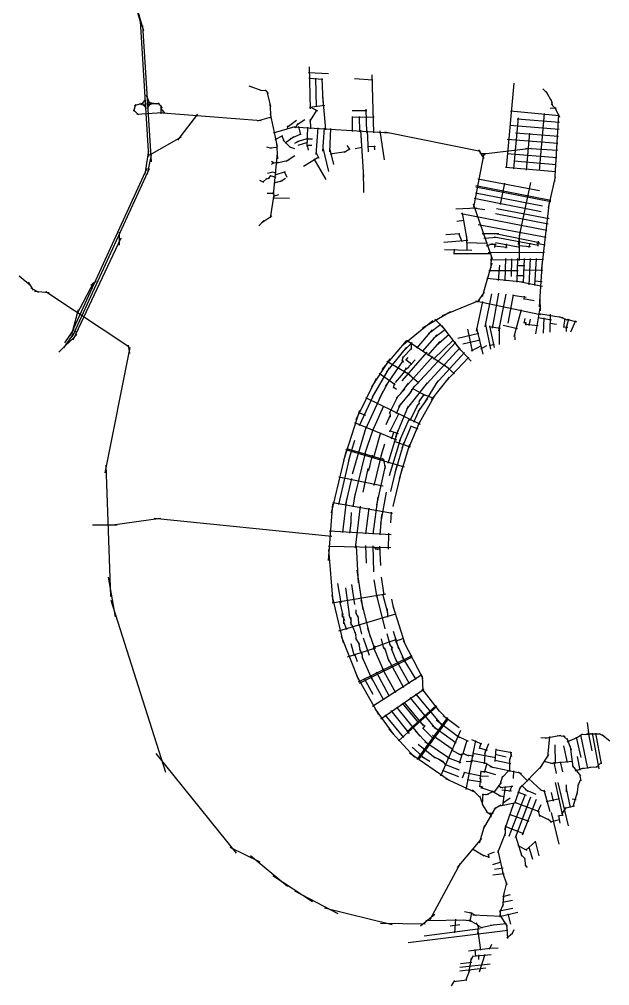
# Model space of a CAD drawing. Header units: inches. Extents: x 723427 to 759408, y 6910722 to 6968430.
# Drawn here: x 732123 to 738151, y 6910722 to 6920595 of the extents above; entities that cross this region are included whole.
import ezdxf

# ---------------------------------------------------------------- set-up
doc = ezdxf.new("R2010")
doc.units = ezdxf.units.IN
doc.header["$MEASUREMENT"] = 0

msp = doc.modelspace()

# ---------------------------------------------------------------- linework, layer by layer
for points in [[(733147.6, 6921286), (733369.1, 6920524.9)], [(733149.2, 6921304.7), (733391.6, 6920477.8)], [(733357.9, 6920575.6), (733441.8, 6919192.8)], [(733379.4, 6920532.7), (733469.6, 6919137.2)], [(735082.1, 6920109.7), (735092.4, 6919680.3)], [(735075, 6920052.5), (735280.5, 6920042.2)], [(735078.4, 6919993.4), (735220.9, 6919982.8)], [(735147.5, 6919993.4), (735154.1, 6919700)], [(735212.5, 6919990.3), (735222, 6919746.9)], [(735544.8, 6919991.8), (735734.3, 6919976)], [(735721, 6920027.3), (735738.5, 6919435.2)], [(734467.6, 6919914.1), (734600.4, 6919867.5)], [(737097.4, 6919075.8), (737176.2, 6919943)], [(733418.4, 6919818.8), (733453.4, 6919739.8)], [(734585.6, 6919870.7), (734644.3, 6919869.1)], [(734633.2, 6919874.4), (734662.9, 6919837.3)], [(734651.7, 6919858.5), (734686.1, 6919702.4)], [(735217.6, 6919815.5), (735249.6, 6919464.8)], [(737470, 6919885.5), (737520.9, 6919832.6)], [(737499.8, 6919859.7), (737562.6, 6919744)], [(733291.5, 6919655.3), (733310.9, 6919727.1)], [(733300.2, 6919712.8), (733391.5, 6919742.2)], [(733346.2, 6919734.6), (733402.2, 6919715.6)], [(733380, 6919733.4), (733411.7, 6919775.1)], [(733386.3, 6919726.7), (733419.2, 6919684.6)], [(733421.3, 6919731.7), (733468.5, 6919723.9)], [(733425.1, 6919738.7), (733460.5, 6919749.5)], [(733430.8, 6919683.4), (733462.9, 6919737)], [(733442.3, 6919749.3), (733528, 6919731.1)], [(733445, 6919720.7), (733486.7, 6919738.2)], [(733474, 6919736.2), (733552.6, 6919735.4)], [(733537.9, 6919741), (733581.2, 6919690.6)], [(733570.1, 6919628.3), (733572.4, 6919715.2)], [(734680.9, 6919736.3), (734691.1, 6919584.2)], [(735085.6, 6919704.1), (735168.7, 6919658.4)], [(735086.6, 6919696.6), (735242.1, 6919718.8)], [(737549.4, 6919779.7), (737565.9, 6919708.3)], [(737553.4, 6919731.4), (737605.6, 6919674.5)], [(737587.1, 6919701.6), (737639.3, 6919593.8)], [(733287.9, 6919669.2), (733339.1, 6919618.8)], [(733322, 6919626.3), (733585.9, 6919643)], [(733545.1, 6919643.8), (734592, 6919561.6)], [(733566.5, 6919685), (733610.1, 6919631.1)], [(733740.2, 6919360.8), (733945.7, 6919624.3)], [(734554.9, 6919557.9), (734697.8, 6919599.2)], [(734684, 6919627.8), (734755, 6919294.5)], [(735089, 6919552), (735165.7, 6919669.4)], [(735517.8, 6919594.4), (735745.4, 6919599.2)], [(735522.1, 6919664.3), (735672.9, 6919664.3)], [(735524.2, 6919448.4), (735526.3, 6919603.4)], [(735593.5, 6919602.4), (735595.1, 6919444.2)], [(735659.6, 6919675.4), (735667, 6919439.9)], [(737139.3, 6919658.9), (737636.9, 6919613.7)], [(737433, 6919048.7), (737485.4, 6919633.9)], [(737542.8, 6919688.4), (737605.6, 6919691.7)], [(737590.2, 6918933), (737631.8, 6919622.9)], [(734718.4, 6919434.2), (734941, 6919499.7)], [(734858.1, 6919492.4), (734953.4, 6919564.5)], [(734860.4, 6919471.6), (734865.1, 6919507.3)], [(734943.4, 6919487.5), (734971.2, 6919532.4)], [(734959.3, 6919520.2), (735038.7, 6919572.8)], [(734972.6, 6919500.4), (734992.8, 6919415.7)], [(735092.6, 6919575.1), (735095.2, 6919475.6)], [(737131.3, 6919513.7), (737636.9, 6919472.4)], [(737171, 6919066.1), (737218.7, 6919588.4)], [(737207.5, 6919578), (737637.7, 6919543)], [(734733.9, 6919366.5), (734815.2, 6919407.4)], [(734802.9, 6919405.9), (734826.8, 6919346)], [(734891.7, 6919377.1), (735000.2, 6919425.2)], [(734912, 6919494.9), (735903, 6919436.6)], [(735060.9, 6919296.7), (735067.9, 6919491.4)], [(735154.8, 6919212.4), (735173.3, 6919487)], [(735223.1, 6919247.3), (735239.5, 6919482.8)], [(735294.5, 6919242.5), (735304.6, 6919480.7)], [(735607.3, 6919463.7), (735636.9, 6918981.7)], [(735673.4, 6919456.3), (735686.6, 6919240.4)], [(735803, 6919455.3), (735848, 6919159.5)], [(735855, 6919443.7), (736832, 6919248.1)], [(737190.8, 6919435.1), (737628.2, 6919399.4)], [(737302.4, 6919052.7), (737335.5, 6919431.7)], [(733457, 6919208.6), (733779.8, 6919394.9)], [(734750, 6919332.2), (734759.3, 6919168.8)], [(734817.3, 6919360), (734893.3, 6919283.8)], [(734836.7, 6919332.6), (734926.1, 6919396.7)], [(734934.5, 6919330), (734991.7, 6919357)], [(734961.5, 6919346.4), (735076.9, 6919379.2)], [(734968.6, 6919308.8), (735069.6, 6919339.9)], [(735048.8, 6919374.4), (735117.1, 6919372.3)], [(735055.2, 6919309.4), (735108.1, 6919308.8)], [(735058.8, 6919321.7), (735071.6, 6919259.1)], [(735468.1, 6919305.5), (735497.7, 6919265.8)], [(735677.6, 6919298.6), (735758.6, 6919293.9)], [(735744.8, 6919302.3), (735749.1, 6919260.5)], [(737105.9, 6919370.8), (737621.9, 6919328.7)], [(733409.4, 6919014.2), (733445.4, 6919255.5)], [(733432.7, 6919012.1), (733471.8, 6919209)], [(734645.8, 6919290.8), (734697.7, 6919277.9)], [(734676.6, 6919280.3), (734759.6, 6919286.9)], [(734718.6, 6918806), (734759.9, 6919225.7)], [(734849.3, 6919146.4), (734934.6, 6919204.3)], [(734881.4, 6919292), (734932, 6919275.7)], [(735149.5, 6919238.3), (735182.3, 6919176.4)], [(735221, 6919280.1), (735281.3, 6919040.9)], [(735290.3, 6919279.1), (735331, 6919111.3)], [(735298.2, 6919220.8), (735455.4, 6919243.6)], [(735440, 6919237.8), (735498.2, 6919271.6)], [(735552.7, 6919275.4), (735624.7, 6919287)], [(736763.5, 6918674.3), (736870.2, 6919223.1)], [(736813.4, 6919262), (736866.7, 6919173.3)], [(736825, 6919227.6), (736901.3, 6919222.2)], [(736839.9, 6919210), (736880.3, 6919215)], [(736863.9, 6919220.1), (737350.4, 6919279.5)], [(737104.6, 6919225.3), (737613.3, 6919181.7)], [(737291.7, 6919277.9), (737618.7, 6919257.3)], [(734696.5, 6919112.6), (734721.5, 6919135.3)], [(734697.7, 6919147.2), (734726.2, 6919126.1)], [(734707.2, 6919129.3), (734764.3, 6919134.9)], [(734742.9, 6919123.8), (734873.1, 6919156.3)], [(735025.2, 6919093.8), (735182.9, 6919190.2)], [(735129.4, 6919167.9), (735251.1, 6918959.4)], [(737171.6, 6919147.6), (737606, 6919110.6)], [(732646, 6917364.4), (733427.4, 6919073.5)], [(732667.2, 6917352.8), (733451.5, 6919069.9)], [(734656.4, 6919022.5), (734712.3, 6919037.6)], [(734697.3, 6919036.4), (734746.9, 6919030.9)], [(734733.8, 6919004.7), (734842.5, 6919041.6)], [(734828.6, 6919041.2), (734855.6, 6918982.1)], [(735633.7, 6919056.3), (735639, 6918825)], [(737087.4, 6919085.1), (737602.7, 6919040.8)], [(734576.6, 6918952.3), (734616.3, 6918929.7)], [(734608, 6918929.7), (734652.4, 6918972.9)], [(734638.9, 6918966.6), (734678.2, 6918973.3)], [(734665.5, 6918966.6), (734692.5, 6918999.9)], [(734685, 6918998.7), (734740.9, 6918980.9)], [(734725.8, 6918923.7), (734812, 6918948.3)], [(734786.2, 6918936.8), (734841.3, 6918971.4)], [(736805.1, 6918966), (737433.7, 6918844.5)], [(737037, 6918704.5), (737082, 6918921.4)], [(737231.2, 6918381.7), (737344.5, 6918927.8)], [(737526.9, 6918670.4), (737599.2, 6918985.2)], [(734653.5, 6918820.1), (734726.5, 6918818.5)], [(734716.5, 6918833.3), (734725.7, 6918783.6)], [(734717.8, 6918789.1), (734771.5, 6918804.7)], [(736782.3, 6918821.8), (737464.2, 6918690.2)], [(736784.4, 6918896.9), (737551.2, 6918747.7)], [(736785.2, 6918883.4), (737550.4, 6918731.8)], [(734689.1, 6918566.2), (734724.9, 6918801)], [(734713, 6918772.6), (734881.6, 6918766.6)], [(736757.1, 6918708.2), (736950.8, 6918147.3)], [(736767, 6918766.7), (737452, 6918631)], [(737457.5, 6918049.9), (737535.5, 6918725.3)], [(736581.4, 6918656.9), (736793.1, 6918668.5)], [(736634.3, 6918611.9), (737509.9, 6918441.3)], [(736643.9, 6918617.2), (736693.1, 6918343.6)], [(736751.8, 6918670.1), (736875.6, 6918653.2)], [(736983.7, 6918612), (737522.6, 6918504)], [(736997.2, 6918663.6), (737534.5, 6918560.4)], [(734569.4, 6918484.9), (734619.7, 6918538.4)], [(734597.9, 6918519.9), (734700.4, 6918586.1)], [(736592, 6918532), (736665, 6918542)], [(733144.5, 6918287.6), (733144.5, 6918421.3)], [(736806.7, 6918500), (737502.8, 6918369.9)], [(737219.6, 6918295.4), (737241.8, 6918438.8)], [(732671.4, 6917319.5), (733163.1, 6918361.7)], [(736458.7, 6918318.2), (736703.1, 6918338.3)], [(736477.2, 6918396), (736620.6, 6918406)], [(736608.4, 6918409.2), (736640.2, 6918325.6)], [(736685.7, 6918313.4), (736902.6, 6918308.7)], [(736689.9, 6918380.6), (736691, 6918231.9)], [(736849.2, 6918405.5), (737019.6, 6918405)], [(736865.6, 6918357.9), (737004.8, 6918369.5)], [(736972.5, 6918371.6), (737426, 6918286.4)], [(736984.1, 6918314.5), (737235.5, 6918266.9)], [(736985.2, 6918408.1), (737433.4, 6918315.5)], [(737225.4, 6918351), (737226.5, 6918131.4)], [(737419.6, 6918278.5), (737425.5, 6918327.7)], [(736466.1, 6918244.6), (736742.3, 6918237.8)], [(736561.9, 6918196.5), (736565, 6918246.8)], [(736894.7, 6918281.1), (736959.3, 6918305.5)], [(736911.4, 6918211.1), (737486.9, 6918217.5)], [(736927, 6918298.6), (736990.5, 6918296.5)], [(736973, 6918281.1), (737104.2, 6918266.9)], [(736977.8, 6918262.1), (736981.5, 6918302.3)], [(737095.8, 6918257.3), (737101.6, 6918300.2)], [(737219.6, 6918284.9), (737342.4, 6918273.7)], [(737330.7, 6918262.1), (737340.8, 6918308.7)], [(737406.9, 6918307.1), (737492.1, 6918291.7)], [(736558.7, 6918203.9), (736939.7, 6918202.8)], [(736931.3, 6918137.3), (737475.8, 6918143.7)], [(736942.3, 6918055.7), (736945.5, 6918182.7)], [(737082.8, 6917921.7), (737090.3, 6918149.8)], [(737149, 6917966.7), (737152.7, 6918146.1)], [(737207.2, 6917909.6), (737214.1, 6918152.5)], [(737271.2, 6917901.1), (737280.8, 6918152.5)], [(737327.8, 6917883.1), (737342.7, 6918149.8)], [(737386.6, 6917875.7), (737404, 6918152.5)], [(737436.3, 6917658.3), (737464.1, 6918124.7)], [(736852.4, 6917763.7), (736950.8, 6918105.6)], [(736917, 6918029.4), (737217.8, 6918028.6)], [(737017.2, 6917927.6), (737029.4, 6918082.6)], [(737206.1, 6918081), (737286, 6918080)], [(737267.8, 6918036.5), (737470.2, 6918031.7)], [(732122.7, 6917975.5), (732241.1, 6917877)], [(732851.7, 6917878.3), (732906.6, 6917918)], [(736897.2, 6917949.2), (737259.9, 6917911.9)], [(737201.4, 6917978.4), (737279.2, 6917977.3)], [(737225.8, 6917916.6), (737463.9, 6917869.8)], [(737382.4, 6917921.7), (737462.8, 6917914.9)], [(732214, 6917910.7), (732262.3, 6917827.4)], [(732238.5, 6917851.8), (732317.9, 6917805.5)], [(732277.5, 6917818.8), (732428.3, 6917804.9)], [(732709.4, 6917580), (732882.1, 6917910.7)], [(732391.9, 6917815.4), (733242.3, 6917253.4)], [(736442.8, 6917568), (736825.9, 6917724.6)], [(736801.6, 6917704.5), (736873.5, 6917808.2)], [(736880.2, 6917452.4), (736949.5, 6917791.6)], [(736953.7, 6917439.1), (737020.9, 6917796.9)], [(737020.9, 6917412.2), (737094.5, 6917788.4)], [(737113.5, 6917491), (737167.5, 6917781)], [(737159.6, 6917775.2), (737297.2, 6917757.7)], [(737272.3, 6917740.8), (737379.7, 6917722.2)], [(737278.1, 6917732.8), (737282.3, 6917765.1)], [(737438.4, 6917745), (737440.6, 6917614.8)], [(732657.8, 6917377.6), (732728.6, 6917631.6)], [(736779.7, 6917717.4), (737446.4, 6917578.5)], [(736791.3, 6917410), (736855.8, 6917711.1)], [(737177, 6917354.5), (737250.6, 6917629.1)], [(737397.7, 6917381.5), (737442.1, 6917648.2)], [(736239.6, 6917444.1), (736526.4, 6917610.3)], [(736364.3, 6917529.8), (736478.1, 6917416)], [(737279.7, 6917489.4), (737287.6, 6917539.7)], [(737328.4, 6917468.2), (737341.6, 6917530.7)], [(737419.9, 6917547.1), (737556.4, 6917523.3)], [(737425.8, 6917589.6), (737675, 6917546.7)], [(737475, 6917389.9), (737482.9, 6917546)], [(737544.8, 6917397.3), (737548, 6917583.6)], [(737636.1, 6917557.1), (737713.1, 6917524.5)], [(737682.4, 6917446), (737698.3, 6917539.2)], [(737685.4, 6917531.7), (737756, 6917522.1)], [(737708.3, 6917433.8), (737735.3, 6917534.4)], [(737714.1, 6917531.7), (737812, 6917504.2)], [(732585.7, 6917288.8), (732681.5, 6917428.5)], [(736031.1, 6917262.1), (736346.5, 6917519.3)], [(736302.1, 6917386.3), (736428.4, 6917481.5)], [(736354.4, 6917341.3), (736474.1, 6917429.9)], [(736435.1, 6917465), (736629.5, 6917213)], [(736700.3, 6917428), (736748.4, 6917204.2)], [(736791.8, 6917439.1), (736855.3, 6917174.6)], [(736881.8, 6917477.8), (736934.1, 6917225.4)], [(736919.9, 6917455), (737037.3, 6917440.2)], [(736925.7, 6917463), (736970.1, 6917243.3)], [(737024.6, 6917271.9), (737024.6, 6917456.6)], [(737064.3, 6917471.4), (737210.9, 6917434.4)], [(737277.6, 6917499.5), (737299.3, 6917491.5)], [(737287.1, 6917480.4), (737419.4, 6917466.7)], [(737292.4, 6917501.1), (737294, 6917471.4)], [(737539, 6917492.1), (737609.9, 6917480.4)], [(737677.1, 6917454.5), (737723.7, 6917450.8)], [(737709.9, 6917405.3), (737714.1, 6917467.7)], [(737754.9, 6917401.6), (737806.7, 6917519)], [(732524.8, 6917195.1), (732709.5, 6917373.4)], [(732576.7, 6917238), (732701.1, 6917410.5)], [(736182.4, 6917235.5), (736340.5, 6917420.7)], [(736239.3, 6917199.7), (736388.1, 6917372.4)], [(736374.9, 6917260.6), (736513.8, 6917379.7)], [(736601.3, 6917336.5), (736814.6, 6917387.3)], [(737180.2, 6917383), (737183.9, 6917321.7)], [(732997.8, 6915961.2), (733255, 6917242.3)], [(733233.3, 6917267.4), (733247.1, 6917181.2)], [(735826.8, 6917016.6), (736076.6, 6917308.7)], [(735875.1, 6916994.5), (736079.9, 6917244.8)], [(736034.9, 6917133.1), (736132.3, 6917237.4)], [(736042.3, 6917202.4), (736135.5, 6917291.9)], [(736075.6, 6917316.6), (736507.4, 6917031.6)], [(736124.9, 6917291.3), (736125.4, 6917223.1)], [(736127.9, 6916807.7), (736578.6, 6917295.6)], [(736248.5, 6916833.3), (736620.9, 6917240.1)], [(736295.5, 6917158.7), (736419.2, 6917303.6)], [(736351.1, 6917121), (736558.1, 6917320.8)], [(736597.1, 6917250.7), (736738, 6917103.8)], [(736651.6, 6917279.9), (736829.9, 6917319)], [(736741, 6917206.3), (736842.6, 6917260.8)], [(736835.7, 6917228), (736898.2, 6917261.3)], [(736923.6, 6917260.8), (736974.9, 6917276.7)], [(735721, 6916838.8), (735910.4, 6917127.7)], [(736032.3, 6917106.7), (736047.1, 6917154.3)], [(736033.6, 6916902.1), (736288.9, 6917193.1)], [(736062, 6916834.6), (736346.4, 6917149.5)], [(736069.8, 6917112.5), (736094.7, 6917140.5)], [(736371.9, 6916868), (736667.9, 6917189.2)], [(736474.1, 6916890.8), (736711.5, 6917144.2)], [(735729.1, 6916733.6), (735902.6, 6917035.2)], [(735862.4, 6916842.1), (736042.8, 6917106.7)], [(735876.4, 6917102.2), (736112.9, 6916962.5)], [(736032.3, 6917117.3), (736044.4, 6917091.9)], [(736051.3, 6916994), (736077.8, 6917033.1)], [(736062.4, 6917016.2), (736100, 6917040)], [(736070.9, 6917119.9), (736132.3, 6917070.2)], [(736083.6, 6917025.7), (736166.1, 6917117.3)], [(736469.3, 6917061), (736566.7, 6916974.2)], [(735798.9, 6916978.1), (735961.9, 6916863.8)], [(735963.4, 6916884.9), (736067.9, 6917004.6)], [(736079.6, 6916986.4), (736201.8, 6916880)], [(736333.1, 6916705.6), (736514.4, 6916939.7)], [(735563, 6916505.4), (735768.6, 6916927.7)], [(735800, 6916720.4), (735889.4, 6916886)], [(735941.2, 6916840), (735973.5, 6916817.7)], [(735942.8, 6916826.2), (735954.5, 6916878.1)], [(736022.7, 6916773.8), (736096.8, 6916877)], [(736079.9, 6916613), (736290.5, 6916882.3)], [(736096.8, 6916752.1), (736161.9, 6916851.1)], [(736263.4, 6916678.6), (736399.4, 6916902.4)], [(735597.3, 6916444.7), (735757.1, 6916788.1)], [(735656.1, 6916404), (735838.1, 6916797.1)], [(735901.6, 6916571.2), (735990.5, 6916747.4)], [(735971.4, 6916723.6), (736058.7, 6916817.7)], [(735998.9, 6916636.2), (736125.9, 6916791.3)], [(736135.9, 6916825.1), (736262.3, 6916755.3)], [(736194.2, 6916446.9), (736368.2, 6916758.5)], [(736205.7, 6916690.2), (736260.2, 6916766.4)], [(736235.4, 6916767.5), (736353.4, 6916723)], [(735656.5, 6916730.8), (736214.5, 6916458.5)], [(735729.1, 6916388.6), (735846.5, 6916647.4)], [(735966.6, 6916332), (736097.9, 6916644.7)], [(735974.6, 6916567.4), (736019, 6916669.6)], [(736112.6, 6916494.9), (736196.2, 6916664.3)], [(736180.3, 6916639.9), (736213.1, 6916675.4)], [(736194.1, 6916584.4), (736289.3, 6916717.7)], [(736203.6, 6916657.9), (736213.1, 6916708.2)], [(735435.2, 6916091.8), (735600.3, 6916602.2)], [(735586.2, 6916578), (735659.2, 6916549.5)], [(735870.3, 6916456.3), (735914.3, 6916552.6)], [(735904.7, 6916588.6), (735910.6, 6916531.5)], [(735904.7, 6916379.1), (736001, 6916571.2)], [(736152.8, 6916478), (736211, 6916614)], [(735526.5, 6915952.1), (735669.4, 6916437.3)], [(735546.2, 6916474.4), (735974.8, 6916298.2)], [(736005.7, 6916286.5), (736107.8, 6916518.2)], [(736033.7, 6916216.1), (736127.9, 6916444.7)], [(736093, 6916200.2), (736214.7, 6916489.9)], [(736117.9, 6916441.5), (736193, 6916410.3)], [(735650.8, 6916150.5), (735738.2, 6916413)], [(735743.4, 6916121.4), (735814.4, 6916373.8)], [(735890.4, 6916060.9), (735989.9, 6916396.3)], [(735898.9, 6916393.4), (735990.5, 6916361.6)], [(735922.7, 6916310.3), (735950.2, 6916384.4)], [(735487.3, 6916091.8), (735548.7, 6916295)], [(735817.6, 6916133.6), (735856, 6916258.6)], [(735901.9, 6915935), (736021, 6916327.2)], [(735946.2, 6916285.5), (736115.3, 6916226.7)], [(735962, 6915962.7), (736053.3, 6916276.3)], [(736005.7, 6915901.9), (736111.5, 6916255.8)], [(735311.2, 6915554.4), (735458.9, 6916179.1)], [(735386.3, 6915638.8), (735507.4, 6916165.3)], [(735453.3, 6916199), (736051, 6916023.5)], [(735464.4, 6916210.9), (735845.4, 6916098.9)], [(735545.5, 6915704), (735658.2, 6916161.2)], [(735691.6, 6915984.2), (735728.1, 6916141.3)], [(735746.8, 6915832.6), (735834.8, 6916197.8)], [(735828.8, 6916110.1), (735850.2, 6916072)], [(735842.8, 6916093.2), (735860, 6916005.9)], [(733005.8, 6916038.6), (733055, 6914696.9)], [(735634.4, 6915763.5), (735686, 6916004)], [(735673.3, 6915964.3), (735706.6, 6916027)], [(735773.3, 6915632.9), (735860.6, 6916031.7)], [(735917.7, 6915771.6), (735979.2, 6916028.9)], [(735939.6, 6915616.1), (736031.5, 6916002.4)], [(735385.1, 6915920.4), (735836.8, 6915827.3)], [(735457.1, 6915642.8), (735516.7, 6915902.1)], [(735532.8, 6915615.1), (735556.6, 6915754.8)], [(735813.7, 6915444.4), (735873.2, 6915762.5)], [(735324.7, 6915660), (735932.8, 6915548.9)], [(735426.7, 6915351.1), (735466.4, 6915696.4)], [(735737.6, 6915333.9), (735787.9, 6915715.6)], [(735280.1, 6915066.7), (735325.5, 6915643.3)], [(735508.1, 6915410.6), (735514.7, 6915556.1)], [(735554.6, 6915194.8), (735605.5, 6915621.4)], [(735662.2, 6915336.5), (735694.6, 6915600.5)], [(735915.1, 6915449.4), (735921.7, 6915560.6)], [(733049.1, 6915426.1), (733565, 6915498.8)], [(733498.3, 6915499.7), (735315.2, 6915314.9)], [(735496.2, 6915343.8), (735512.7, 6915451.6)], [(735807.7, 6915328.6), (735826.2, 6915534.3)], [(732870.5, 6915431.4), (733123.2, 6915431.4)], [(735287.4, 6915369.5), (735919.3, 6915330.6)], [(735892.2, 6915183.1), (735897.7, 6915344.2)], [(735281.1, 6915213.1), (735916.9, 6915198.8)], [(735281.1, 6915177.9), (735325.6, 6914638.5)], [(735562.4, 6915215), (735581.4, 6914836.1)], [(735657.1, 6915217.9), (735665, 6915038)], [(735724.7, 6915207.1), (735782.4, 6915176.9)], [(735731.9, 6915215.9), (735739.8, 6914950)], [(735754.9, 6915184.9), (735811.5, 6915185.4)], [(735801.3, 6915213.3), (735811.2, 6915013.5)], [(735567.7, 6914965.3), (735629.2, 6914561.6)], [(733029.8, 6914896.6), (733101.3, 6914491.8)], [(735743.4, 6914868.1), (735773.2, 6914686.9)], [(735817.5, 6914896.5), (735844.6, 6914713.3)], [(735372.5, 6914830.2), (735404.9, 6914633.7)], [(735451.9, 6914787.9), (735494.2, 6914488.9)], [(735515.4, 6914822.2), (735545.8, 6914617.2)], [(733057.7, 6914660.6), (733616.7, 6912904.5)], [(735312.9, 6914710.1), (735429.3, 6914223.9)], [(735316.8, 6914632.1), (735864.5, 6914725)], [(735609.3, 6914658.9), (735705.2, 6914283.8)], [(735765.9, 6914723.9), (735855.2, 6914366.7)], [(735832.7, 6914724.6), (735883.6, 6914536)], [(735922.6, 6914672), (735943.2, 6914570.8)], [(735392.4, 6914650.3), (735426.1, 6914507.4)], [(735562.4, 6914519.3), (735563, 6914561.6)], [(735877.7, 6914571.8), (735883.6, 6914486.4)], [(735935.2, 6914602.5), (736058.2, 6914213.6)], [(735385.1, 6914348.7), (735968.5, 6914519.4)], [(735414.8, 6914514.7), (735444.6, 6914452.5)], [(735422.8, 6914486.9), (735423.4, 6914535.2)], [(735435.4, 6914418.8), (735436, 6914494.8)], [(735488.3, 6914512.7), (735512.7, 6914447.2)], [(735506.8, 6914482.3), (735509.4, 6914403.5)], [(735557.1, 6914534.5), (735585.5, 6914478.3)], [(735579.6, 6914500.1), (735588.8, 6914398.9)], [(735432.7, 6914441.9), (735462.5, 6914361.2)], [(735499.5, 6914437.9), (735535.2, 6914371.1)], [(735522, 6914400.2), (735559, 6914305.6)], [(735591.5, 6914416.8), (735617.3, 6914312.9)], [(735678.1, 6914374.4), (735747.6, 6914174.7)], [(735409.5, 6914291.7), (735587.5, 6913844.9)], [(735551.8, 6914334.1), (735561.7, 6914252.7)], [(735556.4, 6914271.9), (735594.8, 6914203.1)], [(735633.8, 6914275.9), (735696, 6914097.3)], [(735816.2, 6914264), (735842.6, 6914165.4)], [(735874.4, 6914318.9), (735910.1, 6914196.5)], [(735939.2, 6914343.3), (735995.4, 6914165.4)], [(735963.7, 6914243.2), (736047.8, 6914271.7)], [(735475.6, 6914082), (735763.7, 6914174.9)], [(735507.5, 6914217.7), (735541.8, 6914092)], [(735584.8, 6914226.3), (735602.7, 6914137.6)], [(735735.9, 6914158.2), (735755, 6914193.1)], [(735739, 6914174), (735854.1, 6913911.4)], [(735739.9, 6914178.1), (735978, 6914261.4)], [(735834, 6914186.6), (735859.2, 6914153.5)], [(735851.2, 6914174), (735895.6, 6914037.7)], [(735900.8, 6914211.7), (735933.9, 6914169.4)], [(735921.4, 6914166.1), (735975.6, 6914033.8)], [(735924, 6914189.9), (735927.3, 6914145.6)], [(735967, 6914237.5), (736061.6, 6914023.2)], [(736043.7, 6914250), (736242.1, 6913861)], [(735546.4, 6914111.4), (735572.6, 6914034.4)], [(735587.5, 6913826.4), (736134.4, 6914093.9)], [(735594.8, 6914162.8), (735623.2, 6914099.9)], [(735595.4, 6913813.7), (736139.1, 6914082)], [(735619.2, 6914118.5), (735628.5, 6914056.3)], [(735620.6, 6914083.4), (735727.1, 6913847.3)], [(735881.4, 6914070.1), (736045.7, 6913768.4)], [(735958.4, 6914070.9), (736103.6, 6913808.1)], [(736029.8, 6914084.4), (736170.3, 6913848.6)], [(735565.8, 6913890.4), (735790.8, 6913492.3)], [(735698, 6913905.5), (735841.7, 6913643.8)], [(735728, 6913578.8), (736234.4, 6913901.8)], [(735767.1, 6913927.2), (735898, 6913679.5)], [(735828.2, 6913962.1), (735963.1, 6913716.9)], [(736235.5, 6913888.1), (736244.1, 6913732)], [(735642.5, 6913860.5), (735732.9, 6913698.6)], [(735815.4, 6913449.1), (736254.1, 6913752.8)], [(736170, 6913701.9), (736430.7, 6913391.7)], [(736233.5, 6913755.2), (736411.5, 6913527.6)], [(735994.3, 6913223.6), (736386.9, 6913572.9)], [(736031.8, 6913606.7), (736195.2, 6913410.9)], [(736050.3, 6913619.3), (736248.1, 6913379.8)], [(736080.5, 6913315.7), (736380.1, 6913582.9)], [(736111.8, 6913665.9), (736373.8, 6913346.7)], [(735755.7, 6913547.8), (735942.1, 6913289.5)], [(735854.6, 6913488.9), (736045.1, 6913256.3)], [(735915.7, 6913531.8), (736103, 6913299.2)], [(735974.4, 6913568.3), (736212.6, 6913271.4)], [(736383, 6913559.4), (736486.2, 6913450.3)], [(736451.8, 6913482), (736613.9, 6913358.3)], [(736185.3, 6913034.2), (736498.6, 6913461.2)], [(736198, 6913027.9), (736506.5, 6913449.1)], [(736224.9, 6913402.3), (736266.6, 6913372.5)], [(736246.1, 6913348.7), (736264.6, 6913381.1)], [(736337.4, 6913381.1), (736583.3, 6913202.4)], [(736381, 6913437.4), (736617.2, 6913257.4)], [(737922.6, 6913412.2), (737937.9, 6913277.8)], [(735897.2, 6913341.5), (736159.1, 6913058.1)], [(736168.9, 6913320.6), (736292.7, 6913194.4)], [(736241.5, 6913356.7), (736348.6, 6913248.2)], [(736341.4, 6913279.9), (736551.7, 6913135.1)], [(736428.7, 6912865.9), (736632.5, 6913333.7)], [(736587.4, 6913277.3), (736705.2, 6913220.4)], [(737493.9, 6913251.4), (737651.6, 6913281.5)], [(737614.1, 6913278.9), (737696.6, 6913269.4)], [(737674.4, 6913277.8), (737727.3, 6913226.5)], [(737813.6, 6913252.4), (737872.8, 6913294.2)], [(737852.2, 6913286.3), (737924.2, 6912940.2)], [(737860.1, 6913289.5), (737923.6, 6913290.5)], [(737903, 6913287.4), (737950.6, 6913298.5)], [(737916.2, 6913294.8), (738058, 6913293.7)], [(737932.6, 6913310.1), (737970.2, 6913120.7)], [(737972.8, 6913301.1), (738041.6, 6912938.1)], [(738007.2, 6913301.6), (738063.9, 6912988.4)], [(738039, 6913297.4), (738095.1, 6913271.5)], [(738069.7, 6913287.4), (738151.2, 6913224.4)], [(736197, 6913189.2), (736367.9, 6913049.5)], [(736264.2, 6913218.2), (736516.6, 6913047.6)], [(736651.5, 6913082.9), (736694.9, 6913231.6)], [(736687, 6912726.8), (736785.9, 6913225.2)], [(736741.5, 6913238.5), (736842, 6913192.4)], [(736823.5, 6913144.3), (736837.3, 6913204.1)], [(736876.9, 6913093.5), (736917.2, 6913196.1)], [(737447.6, 6913257.8), (737521.1, 6913253.2)], [(737519.7, 6913057.4), (737539.6, 6913267.1)], [(737590.8, 6913181.5), (737593.4, 6912992.1)], [(737713, 6913249.3), (737758, 6913130.7)], [(737718.3, 6913213.8), (737827.8, 6913260.4)], [(737809.3, 6913262.5), (737855.4, 6913054)], [(733517.4, 6913093), (734337.6, 6912074.3)], [(736106.3, 6913100.5), (736510.7, 6912820.3)], [(736134, 6913159.6), (736266.3, 6913039.5)], [(736534, 6913131.6), (736631.9, 6913081.3)], [(736610.2, 6913082.4), (736672.7, 6913093.5)], [(736617.6, 6912994.5), (736648.3, 6913095.1)], [(736649.9, 6913098.2), (736711.8, 6913071.8)], [(736683.3, 6913079.2), (736762.6, 6913068.6)], [(736748.9, 6913098.2), (736990.2, 6913052.2)], [(736818.2, 6913151.7), (736901.3, 6913128.9)], [(736872.2, 6912987.1), (736884.9, 6913130.5)], [(736981.2, 6913013.6), (736991.8, 6913142.7)], [(736981.7, 6913088.7), (737095.5, 6913061.2)], [(736987, 6913135.3), (737152.6, 6913104.1)], [(737127.8, 6913014.1), (737148.9, 6913088.2)], [(737135.2, 6913115.2), (737148.9, 6913063.3)], [(737437.7, 6912939.7), (737529, 6913083.9)], [(737678.6, 6913170.9), (737718.3, 6913002.7)], [(737749.5, 6913165.1), (737775.5, 6912954)], [(736234.5, 6913063.8), (736313.4, 6913016.2)], [(736350.9, 6913061.7), (736433, 6913022)], [(736403.9, 6913037.9), (736459.4, 6913003)], [(736440.4, 6913019.9), (736483.2, 6912972.3)], [(736464.2, 6912983.9), (736615, 6912928.4)], [(736494.4, 6913051.7), (736631.9, 6913000.9)], [(736684.9, 6913014.6), (736751, 6913010.9)], [(736735.1, 6913027.3), (736893.9, 6912995.6)], [(736865.3, 6913006.2), (736962.7, 6912949.5)], [(736874.3, 6912899.3), (736901.8, 6912994.5)], [(736977, 6913025.2), (737141, 6912991.9)], [(737130.4, 6912909.3), (737131.5, 6913041.1)], [(737479.1, 6913014.8), (737571.7, 6912993.1)], [(737544.7, 6912996.3), (737775.5, 6913015.9)], [(737581.8, 6913004.3), (737604.5, 6912891)], [(737645.8, 6913008.5), (737668.6, 6912907.9)], [(737818.3, 6913061.9), (737846.9, 6912924.9)], [(738011.5, 6912951.3), (738068.1, 6913000.6)], [(736440.4, 6912922), (736607.1, 6912860.6)], [(736648.9, 6912845.8), (736672.2, 6912906.1)], [(736663.2, 6912903), (736855.2, 6912862.8)], [(736828.8, 6912830.5), (736839.9, 6912917.3)], [(736832, 6912911.4), (736891.2, 6912909.3)], [(736868.5, 6912913.6), (736983.8, 6912878.1)], [(736928.3, 6912962.8), (737251.6, 6912894)], [(737048.4, 6912845.8), (737128.8, 6912927.3)], [(737167.5, 6912840), (737173.3, 6912917.8)], [(737221.4, 6912907.7), (737315.6, 6912809.8)], [(737228.7, 6912732), (737462.2, 6912972.1)], [(737770.7, 6912968.3), (737852.7, 6912865.1)], [(737797.7, 6912918.5), (737887.6, 6912946)], [(737844.8, 6912883.6), (737855.4, 6912815.9)], [(737849.5, 6912937.1), (737981.8, 6912958.7)], [(737948.5, 6912956.6), (738024.7, 6912955.6)], [(736473.4, 6912840.2), (736778, 6912700.5)], [(736696.5, 6912829.4), (736842, 6912804.5)], [(736824, 6912866.5), (736912.4, 6912862.2)], [(736825.1, 6912752.2), (736836.2, 6912836.8)], [(736826.1, 6912844.8), (736840.4, 6912820.9)], [(736967.4, 6912691.8), (737045.7, 6912799.3)], [(737034.1, 6912777.6), (737059.5, 6912865.9)], [(737323.8, 6912840.2), (737455.6, 6912714.3)], [(737593.4, 6912796.8), (737671.2, 6912458.7)], [(737622.5, 6912798.4), (737727.3, 6912355)], [(737817.8, 6912671.4), (737833.7, 6912785.7)], [(737828.9, 6912767.2), (737855.9, 6912833.3)], [(736751.3, 6912721.2), (736833.5, 6912641)], [(736820.3, 6912760.1), (736856.3, 6912750)], [(736835.7, 6912745.3), (736968, 6912702.9)], [(736841.5, 6912734.7), (736845.2, 6912760.6)], [(736885.9, 6912671.7), (736968, 6912708.8)], [(736947.3, 6912711.4), (737039.9, 6912656.4)], [(737008.7, 6912763.8), (737060, 6912742.1)], [(737032, 6912745.8), (737163.2, 6912759)], [(737051.6, 6912724.1), (737147.3, 6912712.5)], [(737061.1, 6912557.9), (737086, 6912758.5)], [(737131.5, 6912706.1), (737154.2, 6912768)], [(737182.4, 6912585.1), (737243.2, 6912759.8)], [(737210.6, 6912701), (737297.9, 6912666.6)], [(737249.2, 6912768.8), (737314.8, 6912707.4)], [(737288.4, 6912726.4), (737397.4, 6912677.2)], [(737439.7, 6912725.9), (737493.7, 6912706.3)], [(737479.9, 6912721.1), (737539.2, 6912500.5)], [(737553, 6912695.7), (737573.6, 6912608.4)], [(737706.1, 6912735.4), (737747.9, 6912542.8)], [(737709.8, 6912703.2), (737711.4, 6912775.1)], [(737779.2, 6912551.3), (737824.1, 6912700.5)], [(736821.9, 6912660.1), (736863.4, 6912548.9)], [(736850, 6912676), (736912.4, 6912679.7)], [(736851, 6912574.4), (736857.9, 6912682.3)], [(737011.7, 6912556.7), (737197.6, 6912594.4)], [(737018.8, 6912664.8), (737078, 6912654.8)], [(737058.4, 6912588.1), (737135.7, 6912641)], [(737081.2, 6912318.5), (737174.3, 6912593.6)], [(737125.1, 6912248.1), (737290.7, 6912678.3)], [(737178, 6912597.9), (737432.6, 6912501.5)], [(737188.6, 6912234.8), (737347.4, 6912651.8)], [(737260.1, 6912263.9), (737405, 6912626.4)], [(737504.3, 6912603.1), (737638.7, 6912635.4)], [(737767.5, 6912631.2), (737810.4, 6912622.7)], [(736854.2, 6912569), (736902.9, 6912489.1)], [(736864.2, 6912325.8), (736987.3, 6912542.8)], [(736890.7, 6912502.4), (736948.6, 6912462.4)], [(736915, 6912482.8), (736963.7, 6912487)], [(736973.4, 6912528.9), (737038.9, 6912569.9)], [(737418.3, 6912516.4), (737437.3, 6912449.7)], [(737419.3, 6912498.4), (737450, 6912574.6)], [(737553.7, 6912491.5), (737632.6, 6912167.1)], [(737661.2, 6912475.6), (737712, 6912545.5)], [(737693.4, 6912535.4), (737791.3, 6912559.8)], [(736929.6, 6912479.9), (736936.2, 6912444.7)], [(737126.2, 6912475.1), (737325.1, 6912401)], [(737428.3, 6912466.6), (737542.1, 6912411.1)], [(737518.3, 6912427.5), (737558.5, 6912389.9)], [(737542.1, 6912394.7), (737638.9, 6912420.6)], [(737622, 6912455.5), (737676.5, 6912467.7)], [(737627.3, 6912461.9), (737642.6, 6912383)], [(736820.6, 6912179.7), (736877.5, 6912360.9)], [(737080.7, 6912351.8), (737271.2, 6912276.6)], [(737083.8, 6912254.4), (737089.7, 6912359.7)], [(736597.7, 6911930.3), (736847, 6912224)], [(737010.8, 6912082.4), (737088.1, 6912278.8)], [(737188.1, 6912252.8), (737254.8, 6912045.9)], [(737296, 6912104.7), (737393.9, 6912195.7)], [(737389.2, 6912199.4), (737426.7, 6912048.6)], [(734270.7, 6912137), (734579, 6911986.2)], [(736752.1, 6912121.1), (736868.5, 6912048.6)], [(737010.8, 6912104.1), (737066.9, 6911844.8)], [(737213.5, 6912155.5), (737306.1, 6912106.3)], [(737325.7, 6912135.9), (737361.7, 6912015.2)], [(734482.4, 6912051), (734862.1, 6911738.8)], [(736833, 6912067.1), (736921.4, 6912033.2)], [(736907.1, 6912061.3), (736975.9, 6912089.9)], [(736910.3, 6912066.6), (736915.6, 6912029)], [(737244.2, 6912062.9), (737287, 6912016.8)], [(737280.7, 6912029), (737291.8, 6911941.7)], [(736316.7, 6911398.6), (736627.4, 6911972)], [(736957.4, 6911960.7), (737043.6, 6911986.1)], [(736975.4, 6911913.1), (737062.1, 6911924.8)], [(737284.9, 6911955.4), (737309.8, 6911929.5)], [(734709.9, 6911848.6), (735116.1, 6911582.7)], [(736959, 6911855.4), (737074.8, 6911867.1)], [(737056.9, 6911881.9), (737102.4, 6911751.2)], [(737068, 6911637.9), (737099.7, 6911771.8)], [(734933.5, 6911689.9), (735375.4, 6911459.7)], [(737060, 6911631.6), (737139.4, 6911653.8)], [(737061.1, 6911526.3), (737072.2, 6911669.2)], [(735237.8, 6911516.6), (735929.7, 6911345.9)], [(737027.7, 6911485.5), (737162.7, 6911515.2)], [(737028.3, 6911471.8), (737065.8, 6911553.8)], [(737058.4, 6911575.5), (737158.5, 6911597.2)], [(736218.3, 6911332), (736365.9, 6911451.8)], [(736569.2, 6911262.9), (736581.9, 6911402.1)], [(736667.9, 6911478.7), (736733.5, 6911466)], [(736718.7, 6911471.3), (736787.5, 6911437.4)], [(736726.7, 6911377.6), (736743.1, 6911468.6)], [(736753.1, 6911445.3), (737046.8, 6911430.5)], [(737025.6, 6911427.9), (737214.5, 6911472.3)], [(737025.6, 6911450.1), (737103.4, 6911326.3)], [(737031.5, 6911484), (737032, 6911433.7)], [(737110.8, 6911454.9), (737137.8, 6911349)], [(735811.9, 6911359.1), (736267.9, 6911353.3)], [(736255.3, 6911231), (736828.9, 6911305)], [(736272.6, 6911386.6), (736686.4, 6911394.5)], [(736521.1, 6911333.8), (736622.1, 6911345.5)], [(736653.6, 6911396.1), (736740.9, 6911385)], [(736709.2, 6911395.1), (736802.3, 6911346.4)], [(736783.3, 6911363.3), (736811.8, 6911326.3)], [(736798.6, 6911336.8), (736850.5, 6911313.6)], [(736806.6, 6911252.7), (736815, 6911340)], [(736834.6, 6911315.2), (736979.6, 6911348.5)], [(736930.4, 6911340.6), (737096, 6911355.9)], [(737096, 6911346.4), (737107.1, 6911204)], [(736092.5, 6911161.8), (737112.5, 6911287.5)], [(736805.6, 6911282.2), (736832, 6911086.4)], [(737099.7, 6911209.3), (737160.6, 6911256.9)], [(737152.1, 6911244.8), (737174.9, 6911295.6)], [(736708.7, 6911078.1), (736959, 6911108.2)], [(736920.9, 6911106.1), (737011.3, 6911107.2)], [(736925.1, 6911096.6), (736948.4, 6911145.8)], [(736714.5, 6910850), (736741.5, 6911005.1)], [(736733, 6910980.2), (736760, 6911029.9)], [(736750.5, 6911022), (736940.4, 6911041)], [(736773.2, 6911092.9), (736779.6, 6911018.8)], [(736811.8, 6911036.3), (736812.9, 6910989.7)], [(736821.4, 6910862.2), (736879.6, 6911042.6)], [(736620.3, 6910911.4), (736930.9, 6910945.8)], [(736626.6, 6910947.9), (736745.2, 6910961.1)], [(736621.3, 6910874.4), (736886.5, 6910904)], [(736681.7, 6910775.4), (736722.9, 6910881.2)], [(736535.1, 6910722), (736571.1, 6910773.3)], [(736557.8, 6910763.8), (736691.7, 6910781.8)]]:
    msp.add_lwpolyline(points)

doc.saveas('drawing.dxf')
